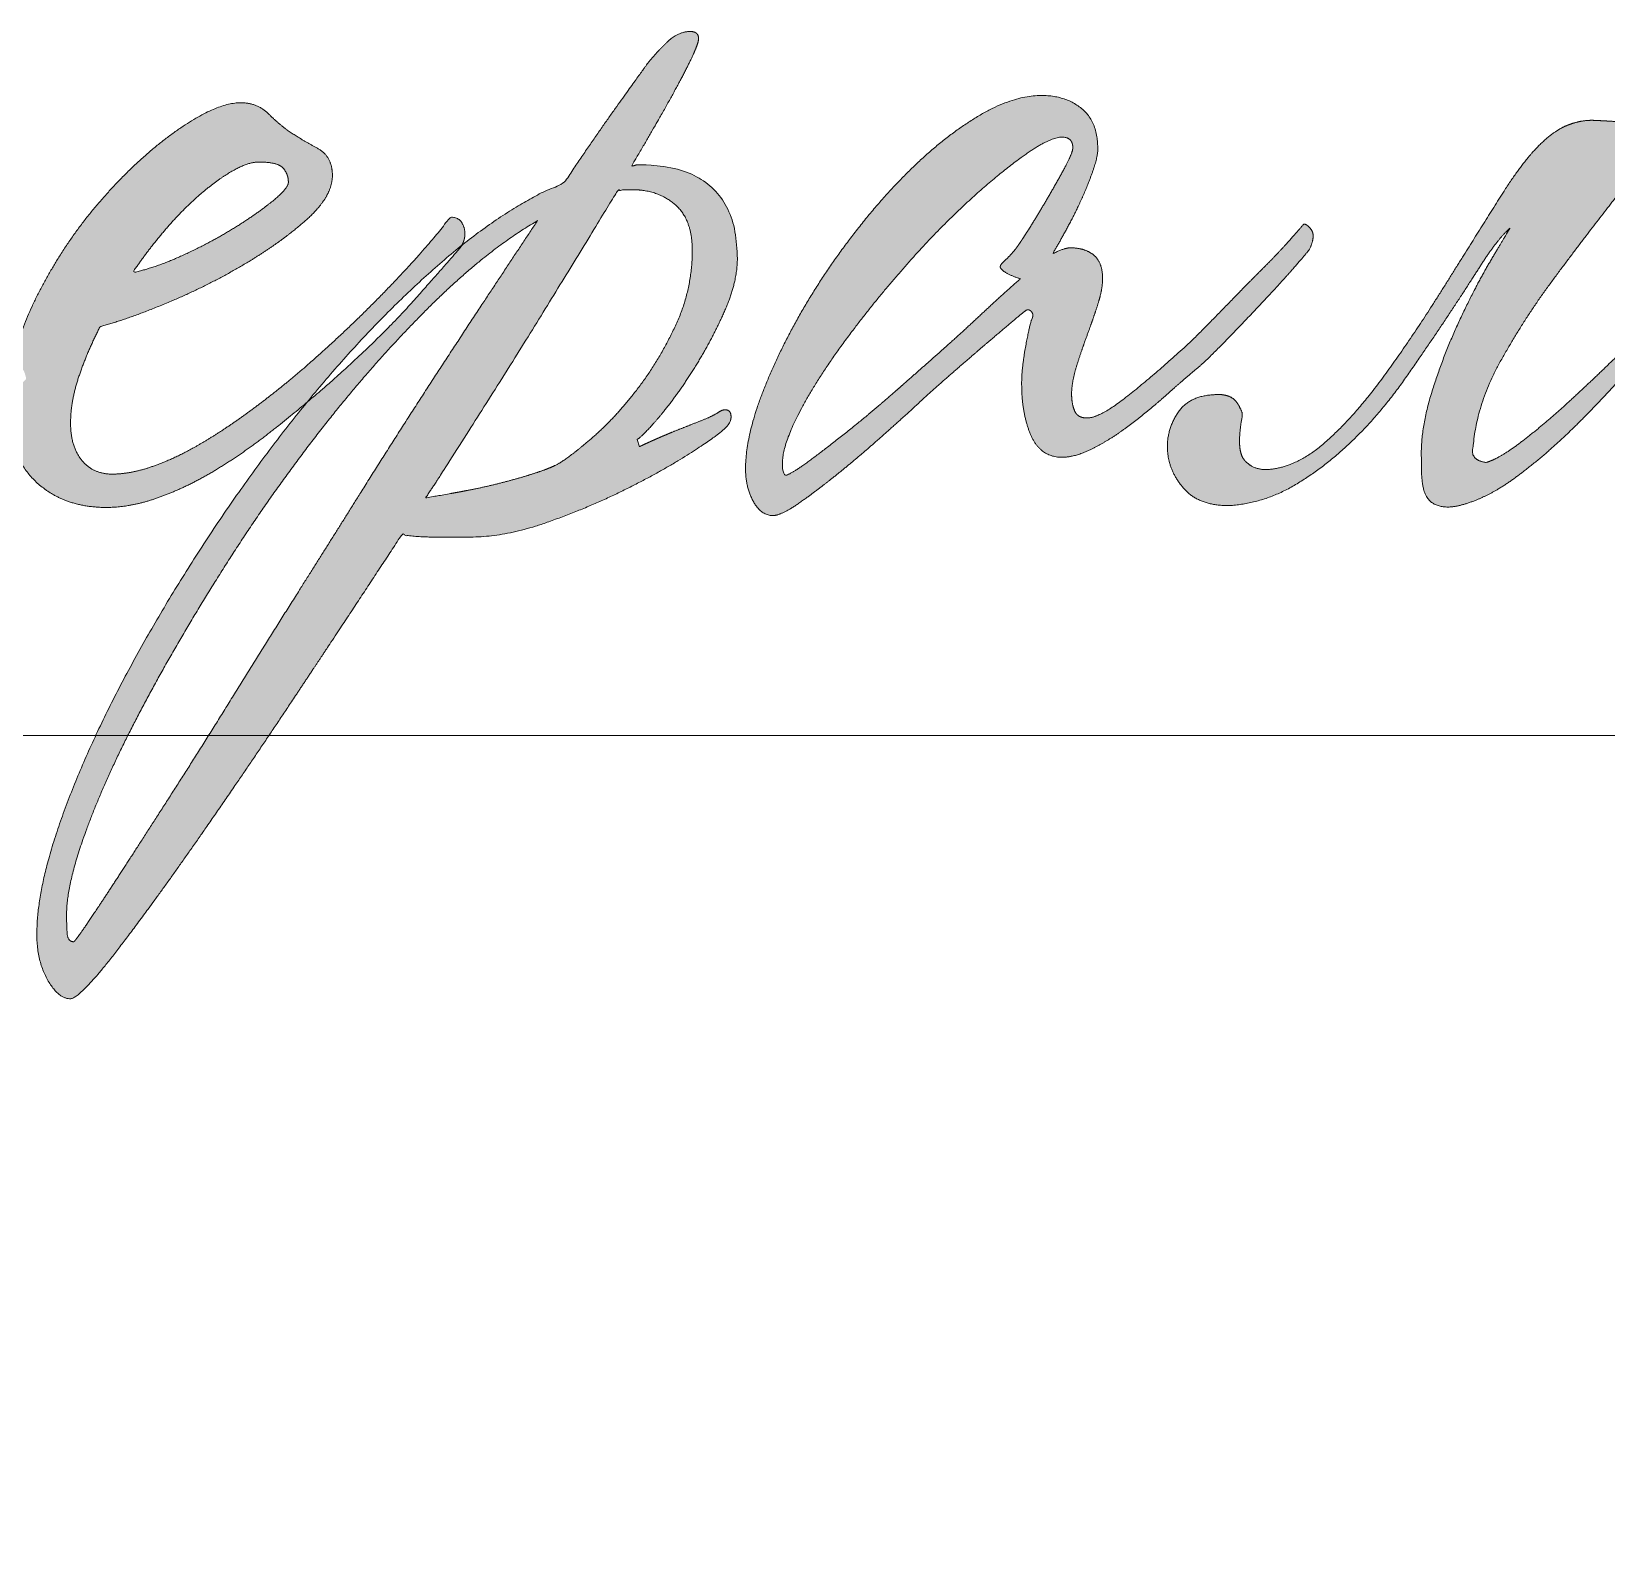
# Model space of a CAD drawing. Header units: metres. Extents: x 1647.3 to 1708.8, y -76.7 to -8.6.
# Drawn here: x 1694.496 to 1695.11, y -71.101 to -70.506 of the extents above; entities that cross this region are included whole.
import ezdxf

# ---------------------------------------------------------------- set-up
doc = ezdxf.new("R2010")
doc.units = ezdxf.units.M
doc.header["$MEASUREMENT"] = 0
doc.layers.add('Level 50', color=7, linetype='Continuous', lineweight=0)
doc.layers.add('Level 63', color=7, linetype='Continuous', lineweight=0)

# ---------------------------------------------------------------- blocks, each defined once
blk = doc.blocks.new('*U526')
at = {"layer": 'Level 63', "color": 7, "linetype": 'Continuous', "lineweight": 0}
blk.add_line((11.76282, -11.50001), (18.26282, -11.50001), dxfattribs=at)
blk = doc.blocks.new('*U38')
at = {"linetype": 'Continuous', "lineweight": 0}
h = blk.add_hatch(color=5, dxfattribs=at)
edge = h.paths.add_edge_path()
edge.add_line((-0.18719, -0.20035), (-0.16948, -0.20035))
edge.add_spline(control_points=[(-0.16948, -0.20035), (-0.16465, -0.19362), (-0.15935, -0.18602), (-0.14325, -0.16295), (-0.12518, -0.1357), (-0.1071, -0.10846), (-0.0912, -0.0842)], knot_values=[0, 0, 0, 0.141373, 0.141373, 0.570687, 0.570687, 1, 1, 1], degree=2, periodic=0)
edge.add_spline(control_points=[(-0.0912, -0.0842), (-0.08603, -0.08499), (-0.07968, -0.08499)], knot_values=[0, 0, 0, 1, 1, 1], degree=2, periodic=0)
edge.add_line((-0.07968, -0.08499), (-0.06855, -0.08499))
edge.add_spline(control_points=[(-0.06855, -0.08499), (-0.05663, -0.08499), (-0.04252, -0.08002), (-0.02842, -0.07505), (-0.0161, -0.06888), (-0.00378, -0.06271), (0.00516, -0.05695), (0.0141, -0.05118), (0.0157, -0.04959)], knot_values=[0, 0, 0, 0.25, 0.25, 0.5, 0.5, 0.75, 0.75, 1, 1, 1], degree=2, periodic=0)
edge.add_spline(control_points=[(0.0157, -0.04959), (0.01887, -0.0472), (0.01887, -0.04481), (0.01887, -0.04242), (0.01689, -0.04242), (0.01569, -0.04242), (0.0141, -0.04362)], knot_values=[0, 0, 0, 0.333333, 0.333333, 0.666667, 0.666667, 1, 1, 1], degree=2, periodic=0)
edge.add_spline(control_points=[(0.0141, -0.04362), (0.01211, -0.04481), (0.00853, -0.0462), (0.00495, -0.0476), (0.00097, -0.04919), (-0.00301, -0.05078), (-0.00659, -0.05237), (-0.01017, -0.05396), (-0.01176, -0.05476)], knot_values=[0, 0, 0, 0.25, 0.25, 0.5, 0.5, 0.75, 0.75, 1, 1, 1], degree=2, periodic=0)
edge.add_line((-0.01176, -0.05476), (-0.01256, -0.05237))
edge.add_spline(control_points=[(-0.01256, -0.05237), (-0.01056, -0.05118), (-0.00499, -0.04461), (0.00057, -0.03805), (0.00634, -0.0289), (0.01211, -0.01975), (0.01655, -0.00981), (0.02098, 0.00014), (0.02098, 0.00809)], knot_values=[0, 0, 0, 0.25, 0.25, 0.5, 0.5, 0.75, 0.75, 1, 1, 1], degree=2, periodic=0)
edge.add_spline(control_points=[(0.02098, 0.00809), (0.02098, 0.03952), (-0.01202, 0.03952), (-0.01281, 0.03952), (-0.01321, 0.03932), (-0.01361, 0.03912), (-0.01441, 0.03912)], knot_values=[0, 0, 0, 0.333333, 0.333333, 0.666667, 0.666667, 1, 1, 1], degree=2, periodic=0)
edge.add_spline(control_points=[(-0.01441, 0.03912), (-0.004, 0.05661), (0.00201, 0.06794), (0.00802, 0.07927), (0.00802, 0.08165), (0.00802, 0.08406), (0.00524, 0.08406), (0.00126, 0.08406), (-0.00232, 0.08068), (-0.0059, 0.0773), (-0.00908, 0.07332), (-0.01107, 0.07054), (-0.01863, 0.06), (-0.02619, 0.04946), (-0.03693, 0.03355)], knot_values=[0, 0, 0, 0.142857, 0.142857, 0.285714, 0.285714, 0.428571, 0.428571, 0.571429, 0.571429, 0.714286, 0.714286, 0.857143, 0.857143, 1, 1, 1], degree=2, periodic=0)
edge.add_spline(control_points=[(-0.03693, 0.03355), (-0.05352, 0.02664), (-0.07114, 0.01254)], knot_values=[0, 0, 0, 1, 1, 1], degree=2, periodic=0)
edge.add_line((-0.07114, 0.01254), (-0.07142, 0.01207))
edge.add_spline(control_points=[(-0.07142, 0.01207), (-0.0762, 0.0065), (-0.08694, -0.00563), (-0.09768, -0.01777), (-0.11558, -0.03368), (-0.1192, -0.03682), (-0.12287, -0.0399)], knot_values=[0, 0, 0, 0.417557, 0.417557, 0.835113, 0.835113, 1, 1, 1], degree=2, periodic=0)
edge.add_spline(control_points=[(-0.12287, -0.0399), (-0.13889, -0.05948), (-0.15351, -0.08141), (-0.17102, -0.10766), (-0.18435, -0.13292), (-0.19768, -0.15818), (-0.20544, -0.18046), (-0.2092, -0.19124), (-0.21113, -0.20035)], knot_values=[0, 0, 0, 0.251666, 0.251666, 0.552886, 0.552886, 0.854105, 0.854105, 1, 1, 1], degree=2, periodic=0)
edge.add_line((-0.21113, -0.20035), (-0.20192, -0.20035))
edge.add_spline(control_points=[(-0.20192, -0.20035), (-0.20025, -0.19264), (-0.19649, -0.18247), (-0.18973, -0.16417), (-0.17781, -0.14169), (-0.16588, -0.11922), (-0.15037, -0.09475), (-0.13487, -0.07028), (-0.11738, -0.04801), (-0.09988, -0.02573), (-0.08139, -0.00743), (-0.06291, 0.01087), (-0.04581, 0.02082)], knot_values=[0, 0, 0, 0.100007, 0.100007, 0.280006, 0.280006, 0.460004, 0.460004, 0.640003, 0.640003, 0.820001, 0.820001, 1, 1, 1], degree=2, periodic=0)
edge.add_spline(control_points=[(-0.04581, 0.02082), (-0.05933, 0.00053), (-0.07483, -0.02314), (-0.09034, -0.04681), (-0.10505, -0.07028), (-0.11499, -0.0862), (-0.12592, -0.1035), (-0.13685, -0.12081), (-0.14719, -0.13752), (-0.15753, -0.15423), (-0.16707, -0.16914), (-0.17661, -0.18406), (-0.18397, -0.1954), (-0.18565, -0.198), (-0.18719, -0.20035)], knot_values=[0, 0, 0, 0.160543, 0.160543, 0.321085, 0.321085, 0.481628, 0.481628, 0.642171, 0.642171, 0.802713, 0.802713, 0.963256, 0.963256, 1, 1, 1], degree=2, periodic=0)
edge = h.paths.add_edge_path(flags=16)
edge.add_spline(control_points=[(-0.08318, -0.07186), (-0.08199, -0.06987), (-0.081, -0.06848), (-0.08, -0.06709), (-0.07881, -0.0651), (-0.0629, -0.04043), (-0.04738, -0.01537), (-0.03187, 0.00969), (-0.01914, 0.03078)], knot_values=[0, 0, 0, 0.25, 0.25, 0.5, 0.5, 0.75, 0.75, 1, 1, 1], degree=2, periodic=0)
edge.add_spline(control_points=[(-0.01914, 0.03078), (-0.01755, 0.03118), (-0.01437, 0.03118), (-0.00562, 0.03118), (0.00015, 0.0262), (0.00591, 0.02123), (0.00591, 0.01089)], knot_values=[0, 0, 0, 0.333333, 0.333333, 0.666667, 0.666667, 1, 1, 1], degree=2, periodic=0)
edge.add_spline(control_points=[(0.00591, 0.01089), (0.00591, -0.00224), (0.00035, -0.01418), (-0.00522, -0.02611), (-0.01258, -0.03566), (-0.01994, -0.04521), (-0.0273, -0.05157), (-0.03466, -0.05794), (-0.03863, -0.06032), (-0.04142, -0.06192), (-0.04699, -0.06371), (-0.05256, -0.0655), (-0.05892, -0.06709), (-0.06528, -0.06868), (-0.07185, -0.06987), (-0.07841, -0.07107), (-0.08318, -0.07186)], knot_values=[0, 0, 0, 0.125, 0.125, 0.25, 0.25, 0.375, 0.375, 0.5, 0.5, 0.625, 0.625, 0.75, 0.75, 0.875, 0.875, 1, 1, 1], degree=2, periodic=0)
h = blk.add_hatch(color=5, dxfattribs=at)
edge = h.paths.add_edge_path()
edge.add_spline(control_points=[(-0.07114, 0.01254), (-0.06951, 0.0155), (-0.07043, 0.01863), (-0.07142, 0.02202), (-0.075, 0.02202)], knot_values=[0, 0, 0, 0.480917, 0.480917, 1, 1, 1], degree=2, periodic=0)
edge.add_spline(control_points=[(-0.075, 0.02202), (-0.08177, 0.01287), (-0.09509, -0.00106), (-0.10842, -0.01498), (-0.12394, -0.02851), (-0.13229, -0.03567), (-0.14084, -0.04203), (-0.1494, -0.0484), (-0.15775, -0.05337), (-0.16611, -0.05835), (-0.17386, -0.06113), (-0.18162, -0.06392), (-0.18799, -0.06392), (-0.19435, -0.06392), (-0.19813, -0.05934), (-0.20191, -0.05476), (-0.20191, -0.0468), (-0.20191, -0.03964), (-0.19913, -0.03128), (-0.19634, -0.02292), (-0.19197, -0.01457)], knot_values=[0, 0, 0, 0.1, 0.1, 0.2, 0.2, 0.3, 0.3, 0.4, 0.4, 0.5, 0.5, 0.6, 0.6, 0.7, 0.7, 0.8, 0.8, 0.9, 0.9, 1, 1, 1], degree=2, periodic=0)
edge.add_spline(control_points=[(-0.19197, -0.01457), (-0.18282, -0.01218), (-0.16949, -0.00661), (-0.15616, -0.00104), (-0.14403, 0.00613), (-0.13189, 0.01329), (-0.12314, 0.02105), (-0.11439, 0.02881), (-0.11439, 0.03598), (-0.11439, 0.04235), (-0.11956, 0.04513), (-0.12473, 0.04792), (-0.12831, 0.0503), (-0.13189, 0.05269), (-0.13567, 0.05647), (-0.13945, 0.06025), (-0.14502, 0.06025), (-0.15298, 0.06025), (-0.16591, 0.0513), (-0.17884, 0.04235), (-0.19157, 0.02782), (-0.2043, 0.01329), (-0.21345, -0.00502), (-0.219, -0.01613), (-0.22119, -0.02724)], knot_values=[0, 0, 0, 0.086156, 0.086156, 0.172312, 0.172312, 0.258468, 0.258468, 0.344624, 0.344624, 0.430779, 0.430779, 0.516935, 0.516935, 0.603091, 0.603091, 0.689247, 0.689247, 0.775403, 0.775403, 0.861559, 0.861559, 0.947715, 0.947715, 1, 1, 1], degree=2, periodic=0)
edge.add_line((-0.22119, -0.02724), (-0.22073, -0.02733))
edge.add_spline(control_points=[(-0.22073, -0.02733), (-0.21755, -0.02733), (-0.21675, -0.03211)], knot_values=[0, 0, 0, 1, 1, 1], degree=2, periodic=0)
edge.add_line((-0.21675, -0.03211), (-0.22113, -0.03648))
edge.add_spline(control_points=[(-0.22113, -0.03648), (-0.22179, -0.03715), (-0.2225, -0.03783)], knot_values=[0, 0, 0, 1, 1, 1], degree=2, periodic=0)
edge.add_spline(control_points=[(-0.2225, -0.03783), (-0.2226, -0.03973), (-0.2226, -0.04164), (-0.2226, -0.05796), (-0.21345, -0.06651), (-0.2043, -0.07507), (-0.18997, -0.07507), (-0.18162, -0.07507), (-0.17227, -0.07168), (-0.16293, -0.0683), (-0.15338, -0.06253), (-0.14383, -0.05675), (-0.13428, -0.0492), (-0.1285, -0.04462), (-0.12287, -0.0399)], knot_values=[0, 0, 0, 0.018213, 0.018213, 0.193372, 0.193372, 0.368531, 0.368531, 0.54369, 0.54369, 0.718849, 0.718849, 0.894009, 0.894009, 1, 1, 1], degree=2, periodic=0)
edge.add_spline(control_points=[(-0.12287, -0.0399), (-0.11972, -0.03605), (-0.11651, -0.03229), (-0.09701, -0.00941), (-0.07653, 0.00809), (-0.07382, 0.0104), (-0.07114, 0.01254)], knot_values=[0, 0, 0, 0.126896, 0.126896, 0.89826, 0.89826, 1, 1, 1], degree=2, periodic=0)
edge = h.paths.add_edge_path(flags=16)
edge.add_spline(control_points=[(-0.18123, 0.00341), (-0.17605, 0.01097), (-0.17029, 0.01774), (-0.16452, 0.0245), (-0.15875, 0.02947), (-0.15298, 0.03444), (-0.14781, 0.03743), (-0.14263, 0.04041), (-0.13905, 0.04041), (-0.13269, 0.04041), (-0.1309, 0.03842), (-0.12911, 0.03643), (-0.12911, 0.03365)], knot_values=[0, 0, 0, 0.166667, 0.166667, 0.333333, 0.333333, 0.5, 0.5, 0.666667, 0.666667, 0.833333, 0.833333, 1, 1, 1], degree=2, periodic=0)
edge.add_spline(control_points=[(-0.12911, 0.03365), (-0.12911, 0.03166), (-0.13448, 0.02728), (-0.13985, 0.02291), (-0.14761, 0.01813), (-0.15537, 0.01336), (-0.16452, 0.00918), (-0.17367, 0.00501), (-0.18123, 0.00341)], knot_values=[0, 0, 0, 0.25, 0.25, 0.5, 0.5, 0.75, 0.75, 1, 1, 1], degree=2, periodic=0)
h = blk.add_hatch(color=5, dxfattribs=at)
edge = h.paths.add_edge_path()
edge.add_spline(control_points=[(0.21029, 0.01969), (0.2087, 0.01771), (0.20512, 0.01373), (0.20154, 0.00975), (0.19637, 0.00458), (0.1912, -0.0006), (0.18523, -0.00676), (0.17926, -0.01293), (0.17329, -0.0189), (0.16216, -0.02924), (0.15221, -0.0372), (0.14226, -0.04516), (0.13789, -0.04516), (0.1347, -0.04516), (0.13371, -0.04277), (0.13271, -0.04038), (0.13271, -0.0372), (0.13271, -0.03322), (0.13431, -0.02805), (0.1359, -0.02288), (0.13789, -0.01751), (0.13988, -0.01214), (0.14147, -0.00716), (0.14306, -0.00219), (0.14306, 0.00139), (0.14306, 0.00697), (0.14007, 0.00935), (0.13709, 0.01174), (0.13232, 0.01174), (0.13033, 0.01174), (0.12635, 0.00975)], knot_values=[0, 0, 0, 0.066667, 0.066667, 0.133333, 0.133333, 0.2, 0.2, 0.266667, 0.266667, 0.333333, 0.333333, 0.4, 0.4, 0.466667, 0.466667, 0.533333, 0.533333, 0.6, 0.6, 0.666667, 0.666667, 0.733333, 0.733333, 0.8, 0.8, 0.866667, 0.866667, 0.933333, 0.933333, 1, 1, 1], degree=2, periodic=0)
edge.add_spline(control_points=[(0.12635, 0.00975), (0.12874, 0.01373), (0.13152, 0.0189), (0.13431, 0.02407), (0.13649, 0.02905), (0.13868, 0.03402), (0.14007, 0.0382), (0.14147, 0.04237), (0.14147, 0.04476), (0.14147, 0.05391), (0.1361, 0.05829), (0.13073, 0.06267), (0.12277, 0.06267), (0.11322, 0.06267), (0.10208, 0.0561), (0.09094, 0.04954), (0.08, 0.03899), (0.06906, 0.02845), (0.05892, 0.01512), (0.04877, 0.00179), (0.04101, -0.01214), (0.03326, -0.02606), (0.02848, -0.03919), (0.02371, -0.05232), (0.02371, -0.06226), (0.02371, -0.06823), (0.0263, -0.07301), (0.02888, -0.07778), (0.03286, -0.07778), (0.03564, -0.07778), (0.04161, -0.0736), (0.04758, -0.06943), (0.05474, -0.06366), (0.0619, -0.05789), (0.06926, -0.05133), (0.07662, -0.04476), (0.08179, -0.03999), (0.08696, -0.03521), (0.09313, -0.02984), (0.0993, -0.02447), (0.10467, -0.01989), (0.11004, -0.01532), (0.11382, -0.01214), (0.1176, -0.00895), (0.11799, -0.00895), (0.11879, -0.00895), (0.11939, -0.00975), (0.11999, -0.01054), (0.11959, -0.01173)], knot_values=[0, 0, 0, 0.041667, 0.041667, 0.083333, 0.083333, 0.125, 0.125, 0.166667, 0.166667, 0.208333, 0.208333, 0.25, 0.25, 0.291667, 0.291667, 0.333333, 0.333333, 0.375, 0.375, 0.416667, 0.416667, 0.458333, 0.458333, 0.5, 0.5, 0.541667, 0.541667, 0.583333, 0.583333, 0.625, 0.625, 0.666667, 0.666667, 0.708333, 0.708333, 0.75, 0.75, 0.791667, 0.791667, 0.833333, 0.833333, 0.875, 0.875, 0.916667, 0.916667, 0.958333, 0.958333, 1, 1, 1], degree=2, periodic=0)
edge.add_spline(control_points=[(0.11959, -0.01173), (0.11879, -0.01333), (0.1174, -0.02089), (0.11601, -0.02845), (0.11601, -0.03362), (0.11601, -0.04396), (0.11919, -0.05113), (0.12237, -0.05829), (0.12953, -0.05829), (0.13431, -0.05829), (0.14067, -0.0549), (0.14704, -0.05152), (0.1532, -0.04675), (0.15937, -0.04197), (0.16514, -0.0368), (0.17091, -0.03163), (0.17528, -0.02805), (0.17926, -0.02447), (0.18523, -0.0183), (0.1912, -0.01214), (0.19697, -0.00597), (0.20274, 0.0002), (0.20711, 0.00517), (0.21149, 0.01015), (0.21228, 0.01134)], knot_values=[0, 0, 0, 0.083333, 0.083333, 0.166667, 0.166667, 0.25, 0.25, 0.333333, 0.333333, 0.416667, 0.416667, 0.5, 0.5, 0.583333, 0.583333, 0.666667, 0.666667, 0.75, 0.75, 0.833333, 0.833333, 0.916667, 0.916667, 1, 1, 1], degree=2, periodic=0)
edge.add_spline(control_points=[(0.21228, 0.01134), (0.21427, 0.01572), (0.21288, 0.0177), (0.21149, 0.01969), (0.21029, 0.01969)], knot_values=[0, 0, 0, 0.5, 0.5, 1, 1, 1], degree=2, periodic=0)
edge = h.paths.add_edge_path(flags=16)
edge.add_spline(control_points=[(0.11362, 0.01094), (0.11203, 0.00895), (0.11044, 0.00756), (0.10884, 0.00617), (0.10884, 0.00537), (0.10884, 0.00458), (0.11083, 0.00338), (0.11282, 0.00219), (0.11561, 0.00139)], knot_values=[0, 0, 0, 0.25, 0.25, 0.5, 0.5, 0.75, 0.75, 1, 1, 1], degree=2, periodic=0)
edge.add_spline(control_points=[(0.11561, 0.00139), (0.10964, -0.00378), (0.10288, -0.01014), (0.09611, -0.01651), (0.08895, -0.02287), (0.08219, -0.02884), (0.07384, -0.0362), (0.06548, -0.04356), (0.05772, -0.04973), (0.04996, -0.05589), (0.0442, -0.06007), (0.03843, -0.06425), (0.03724, -0.06425), (0.03604, -0.06425), (0.03604, -0.06027), (0.03604, -0.05391), (0.04241, -0.04197), (0.04877, -0.03003), (0.06031, -0.01491), (0.06906, -0.00338), (0.0794, 0.00816), (0.08975, 0.01969), (0.09969, 0.02865), (0.10964, 0.0376), (0.1176, 0.04317), (0.12555, 0.04874), (0.12953, 0.04874), (0.13311, 0.04874), (0.13311, 0.04516)], knot_values=[0, 0, 0, 0.071429, 0.071429, 0.142857, 0.142857, 0.214286, 0.214286, 0.285714, 0.285714, 0.357143, 0.357143, 0.428571, 0.428571, 0.5, 0.5, 0.571429, 0.571429, 0.642857, 0.642857, 0.714286, 0.714286, 0.785714, 0.785714, 0.857143, 0.857143, 0.928571, 0.928571, 1, 1, 1], degree=2, periodic=0)
edge.add_spline(control_points=[(0.13311, 0.04516), (0.13311, 0.04357), (0.13033, 0.03839), (0.12754, 0.03322), (0.12416, 0.02746), (0.12078, 0.02169), (0.1176, 0.01671), (0.11441, 0.01174), (0.11362, 0.01094)], knot_values=[0, 0, 0, 0.25, 0.25, 0.5, 0.5, 0.75, 0.75, 1, 1, 1], degree=2, periodic=0)
h = blk.add_hatch(color=5, dxfattribs=at)
edge = h.paths.add_edge_path()
edge.add_line((0.18967, -0.04494), (0.18967, -0.04335))
edge.add_spline(control_points=[(0.18967, -0.04335), (0.18808, -0.03898), (0.18549, -0.03799), (0.18291, -0.037), (0.18012, -0.0374), (0.17176, -0.0378), (0.16798, -0.04377), (0.1642, -0.04975), (0.1648, -0.05653), (0.1654, -0.06331), (0.17037, -0.06889), (0.17535, -0.07447), (0.18529, -0.07447), (0.19723, -0.07366), (0.20757, -0.06744), (0.21791, -0.06122), (0.22706, -0.05227), (0.23621, -0.04331), (0.24377, -0.03257), (0.25133, -0.02183), (0.25793, -0.01189), (0.26452, -0.00194), (0.2697, 0.00622), (0.27488, 0.01437), (0.27925, 0.01835)], knot_values=[0, 0, 0, 0.083333, 0.083333, 0.166667, 0.166667, 0.25, 0.25, 0.333333, 0.333333, 0.416667, 0.416667, 0.5, 0.5, 0.583333, 0.583333, 0.666667, 0.666667, 0.75, 0.75, 0.833333, 0.833333, 0.916667, 0.916667, 1, 1, 1], degree=2, periodic=0)
edge.add_spline(control_points=[(0.27925, 0.01835), (0.27805, 0.01636), (0.27288, 0.00761), (0.26771, -0.00114), (0.26232, -0.01268), (0.25693, -0.02422), (0.25294, -0.03715), (0.24894, -0.05008), (0.24974, -0.06082)], knot_values=[0, 0, 0, 0.25, 0.25, 0.5, 0.5, 0.75, 0.75, 1, 1, 1], degree=2, periodic=0)
edge.add_spline(control_points=[(0.24974, -0.06082), (0.24934, -0.07085), (0.25314, -0.07345), (0.25693, -0.07606), (0.26372, -0.07407), (0.27209, -0.07165), (0.28084, -0.06524), (0.28959, -0.05883), (0.29795, -0.05088), (0.30631, -0.04292), (0.31366, -0.03476), (0.32102, -0.02661), (0.32659, -0.02064)], knot_values=[0, 0, 0, 0.166667, 0.166667, 0.333333, 0.333333, 0.5, 0.5, 0.666667, 0.666667, 0.833333, 0.833333, 1, 1, 1], degree=2, periodic=0)
edge.add_spline(control_points=[(0.32659, -0.02064), (0.32778, -0.01746), (0.32619, -0.01666), (0.32461, -0.01586), (0.32341, -0.01626)], knot_values=[0, 0, 0, 0.5, 0.5, 1, 1, 1], degree=2, periodic=0)
edge.add_spline(control_points=[(0.32341, -0.01626), (0.32063, -0.01905), (0.31366, -0.02581), (0.3067, -0.03257), (0.29894, -0.03973), (0.29118, -0.04689), (0.28343, -0.05286), (0.27567, -0.05883), (0.27129, -0.06002)], knot_values=[0, 0, 0, 0.25, 0.25, 0.5, 0.5, 0.75, 0.75, 1, 1, 1], degree=2, periodic=0)
edge.add_spline(control_points=[(0.27129, -0.06002), (0.26572, -0.05923), (0.26692, -0.05485)], knot_values=[0, 0, 0, 1, 1, 1], degree=2, periodic=0)
edge.add_spline(control_points=[(0.26692, -0.05485), (0.26811, -0.04053), (0.27607, -0.02621), (0.28403, -0.01189), (0.29377, 0.00124), (0.30352, 0.01437), (0.31207, 0.02531), (0.32063, 0.03625), (0.32301, 0.04381), (0.3254, 0.04978), (0.32341, 0.05157), (0.32142, 0.05336), (0.31744, 0.05376), (0.31187, 0.05416), (0.3075, 0.05435), (0.30312, 0.05455), (0.29855, 0.05276), (0.29397, 0.05097), (0.2888, 0.0458), (0.28363, 0.04063), (0.27726, 0.03068)], knot_values=[0, 0, 0, 0.1, 0.1, 0.2, 0.2, 0.3, 0.3, 0.4, 0.4, 0.5, 0.5, 0.6, 0.6, 0.7, 0.7, 0.8, 0.8, 0.9, 0.9, 1, 1, 1], degree=2, periodic=0)
edge.add_spline(control_points=[(0.27726, 0.03068), (0.26771, 0.01556), (0.25753, -0.00075), (0.24735, -0.01706), (0.2374, -0.03078), (0.22746, -0.04451), (0.21751, -0.05326), (0.20757, -0.06202), (0.19762, -0.06241), (0.19325, -0.06241), (0.19046, -0.05923), (0.18768, -0.05606), (0.18967, -0.04494)], knot_values=[0, 0, 0, 0.166667, 0.166667, 0.333333, 0.333333, 0.5, 0.5, 0.666667, 0.666667, 0.833333, 0.833333, 1, 1, 1], degree=2, periodic=0)
h = blk.add_hatch(color=5, dxfattribs=at)
edge = h.paths.add_edge_path()
edge.add_line((-0.20192, -0.20035), (-0.21113, -0.20035))
edge.add_spline(control_points=[(-0.21113, -0.20035), (-0.2132, -0.21005), (-0.2132, -0.21785), (-0.2132, -0.2266), (-0.20962, -0.23296), (-0.20604, -0.23933), (-0.20207, -0.23933), (-0.19889, -0.23933), (-0.18717, -0.22421), (-0.17931, -0.21407), (-0.16948, -0.20035)], knot_values=[0, 0, 0, 0.123175, 0.123175, 0.362046, 0.362046, 0.600918, 0.600918, 0.839789, 0.839789, 1, 1, 1], degree=2, periodic=0)
edge.add_line((-0.16948, -0.20035), (-0.18719, -0.20035))
edge.add_spline(control_points=[(-0.18719, -0.20035), (-0.19237, -0.20829), (-0.19589, -0.21351), (-0.20047, -0.22027), (-0.20086, -0.22027), (-0.20285, -0.22027), (-0.20305, -0.21748), (-0.20325, -0.2147), (-0.20325, -0.21112), (-0.20325, -0.20652), (-0.20192, -0.20035)], knot_values=[0, 0, 0, 0.182925, 0.182925, 0.420144, 0.420144, 0.657362, 0.657362, 0.89458, 0.89458, 1, 1, 1], degree=2, periodic=0)
at = {"color": 5, "linetype": 'Continuous', "lineweight": 0, "flags": 128}
for points in [[(0.18967, -0.04335), (0.18967, -0.04494)], [(-0.01256, -0.05237), (-0.01176, -0.05476)]]:
    blk.add_lwpolyline(points, dxfattribs=at)
at = {"color": 5, "linetype": 'Continuous', "lineweight": 0}
for points, knots in [([(-0.01176, -0.05476), (-0.01017, -0.05396), (-0.00659, -0.05237), (-0.00301, -0.05078), (0.00097, -0.04919), (0.00495, -0.0476), (0.00853, -0.0462), (0.01211, -0.04481), (0.0141, -0.04362), (0.01569, -0.04242), (0.01689, -0.04242), (0.01887, -0.04242), (0.01887, -0.04481), (0.01887, -0.0472), (0.0157, -0.04959), (0.0141, -0.05118), (0.00516, -0.05695), (-0.00378, -0.06271), (-0.0161, -0.06888), (-0.02842, -0.07505), (-0.04252, -0.08002), (-0.05663, -0.08499), (-0.06855, -0.08499), (-0.07332, -0.08499), (-0.07968, -0.08499), (-0.08603, -0.08499), (-0.0912, -0.0842), (-0.1071, -0.10846), (-0.12518, -0.1357), (-0.14325, -0.16295), (-0.15935, -0.18602), (-0.17545, -0.20909), (-0.18717, -0.22421), (-0.19889, -0.23933), (-0.20207, -0.23933), (-0.20604, -0.23933), (-0.20962, -0.23296), (-0.2132, -0.2266), (-0.2132, -0.21785), (-0.2132, -0.20273), (-0.20544, -0.18046), (-0.19768, -0.15818), (-0.18435, -0.13292), (-0.17102, -0.10766), (-0.15351, -0.08141), (-0.13601, -0.05516), (-0.11651, -0.03229), (-0.09701, -0.00941), (-0.07653, 0.00809), (-0.05604, 0.02559), (-0.03693, 0.03355), (-0.02619, 0.04946), (-0.01863, 0.06), (-0.01107, 0.07054), (-0.00908, 0.07332), (-0.0059, 0.0773), (-0.00232, 0.08068), (0.00126, 0.08406), (0.00524, 0.08406), (0.00802, 0.08406), (0.00802, 0.08165), (0.00802, 0.07927), (0.00201, 0.06794), (-0.004, 0.05661), (-0.01441, 0.03912), (-0.01361, 0.03912), (-0.01321, 0.03932), (-0.01281, 0.03952), (-0.01202, 0.03952), (0.02098, 0.03952), (0.02098, 0.00809)], [0, 0, 0, 0.028571, 0.028571, 0.057143, 0.057143, 0.085714, 0.085714, 0.114286, 0.114286, 0.142857, 0.142857, 0.171429, 0.171429, 0.2, 0.2, 0.228571, 0.228571, 0.257143, 0.257143, 0.285714, 0.285714, 0.314286, 0.314286, 0.342857, 0.342857, 0.371429, 0.371429, 0.4, 0.4, 0.428571, 0.428571, 0.457143, 0.457143, 0.485714, 0.485714, 0.514286, 0.514286, 0.542857, 0.542857, 0.571429, 0.571429, 0.6, 0.6, 0.628571, 0.628571, 0.657143, 0.657143, 0.685714, 0.685714, 0.714286, 0.714286, 0.742857, 0.742857, 0.771429, 0.771429, 0.8, 0.8, 0.828571, 0.828571, 0.857143, 0.857143, 0.885714, 0.885714, 0.914286, 0.914286, 0.942857, 0.942857, 0.971429, 0.971429, 1, 1, 1]), ([(-0.07142, 0.01207), (-0.0762, 0.0065), (-0.08694, -0.00563), (-0.09768, -0.01777), (-0.11558, -0.03368), (-0.12473, -0.04164), (-0.13428, -0.0492), (-0.14383, -0.05675), (-0.15338, -0.06253), (-0.16293, -0.0683), (-0.17227, -0.07168), (-0.18162, -0.07507), (-0.18997, -0.07507), (-0.2043, -0.07507), (-0.21345, -0.06651), (-0.2226, -0.05796), (-0.2226, -0.04164), (-0.2226, -0.02333), (-0.21345, -0.00502), (-0.2043, 0.01329), (-0.19157, 0.02782), (-0.17884, 0.04235), (-0.16591, 0.0513), (-0.15298, 0.06025), (-0.14502, 0.06025), (-0.13945, 0.06025), (-0.13567, 0.05647), (-0.13189, 0.05269), (-0.12831, 0.0503), (-0.12473, 0.04792), (-0.11956, 0.04513), (-0.11439, 0.04235), (-0.11439, 0.03598), (-0.11439, 0.02881), (-0.12314, 0.02105), (-0.13189, 0.01329), (-0.14403, 0.00613), (-0.15616, -0.00104), (-0.16949, -0.00661), (-0.18282, -0.01218), (-0.19197, -0.01457), (-0.19634, -0.02292), (-0.19913, -0.03128), (-0.20191, -0.03964), (-0.20191, -0.0468), (-0.20191, -0.05476), (-0.19813, -0.05934), (-0.19435, -0.06392), (-0.18799, -0.06392), (-0.18162, -0.06392), (-0.17386, -0.06113), (-0.16611, -0.05835), (-0.15775, -0.05337), (-0.1494, -0.0484), (-0.14084, -0.04203), (-0.13229, -0.03567), (-0.12394, -0.02851), (-0.10842, -0.01498), (-0.09509, -0.00106), (-0.08177, 0.01287), (-0.075, 0.02202), (-0.07142, 0.02202), (-0.07043, 0.01863), (-0.06943, 0.01525), (-0.07142, 0.01207)], [0, 0, 0, 0.03125, 0.03125, 0.0625, 0.0625, 0.09375, 0.09375, 0.125, 0.125, 0.15625, 0.15625, 0.1875, 0.1875, 0.21875, 0.21875, 0.25, 0.25, 0.28125, 0.28125, 0.3125, 0.3125, 0.34375, 0.34375, 0.375, 0.375, 0.40625, 0.40625, 0.4375, 0.4375, 0.46875, 0.46875, 0.5, 0.5, 0.53125, 0.53125, 0.5625, 0.5625, 0.59375, 0.59375, 0.625, 0.625, 0.65625, 0.65625, 0.6875, 0.6875, 0.71875, 0.71875, 0.75, 0.75, 0.78125, 0.78125, 0.8125, 0.8125, 0.84375, 0.84375, 0.875, 0.875, 0.90625, 0.90625, 0.9375, 0.9375, 0.96875, 0.96875, 1, 1, 1]), ([(0.21228, 0.01134), (0.21149, 0.01015), (0.20711, 0.00517), (0.20274, 0.0002), (0.19697, -0.00597), (0.1912, -0.01214), (0.18523, -0.0183), (0.17926, -0.02447), (0.17528, -0.02805), (0.17091, -0.03163), (0.16514, -0.0368), (0.15937, -0.04197), (0.1532, -0.04675), (0.14704, -0.05152), (0.14067, -0.0549), (0.13431, -0.05829), (0.12953, -0.05829), (0.12237, -0.05829), (0.11919, -0.05113), (0.11601, -0.04396), (0.11601, -0.03362), (0.11601, -0.02845), (0.1174, -0.02089), (0.11879, -0.01333), (0.11959, -0.01173), (0.11999, -0.01054), (0.11939, -0.00975), (0.11879, -0.00895), (0.11799, -0.00895), (0.1176, -0.00895), (0.11382, -0.01214), (0.11004, -0.01532), (0.10467, -0.01989), (0.0993, -0.02447), (0.09313, -0.02984), (0.08696, -0.03521), (0.08179, -0.03999), (0.07662, -0.04476), (0.06926, -0.05133), (0.0619, -0.05789), (0.05474, -0.06366), (0.04758, -0.06943), (0.04161, -0.0736), (0.03564, -0.07778), (0.03286, -0.07778), (0.02888, -0.07778), (0.0263, -0.07301), (0.02371, -0.06823), (0.02371, -0.06226), (0.02371, -0.05232), (0.02848, -0.03919), (0.03326, -0.02606), (0.04101, -0.01214), (0.04877, 0.00179), (0.05892, 0.01512), (0.06906, 0.02845), (0.08, 0.03899), (0.09094, 0.04954), (0.10208, 0.0561), (0.11322, 0.06267), (0.12277, 0.06267), (0.13073, 0.06267), (0.1361, 0.05829), (0.14147, 0.05391), (0.14147, 0.04476), (0.14147, 0.04237), (0.14007, 0.0382), (0.13868, 0.03402), (0.13649, 0.02905), (0.13431, 0.02407), (0.13152, 0.0189), (0.12874, 0.01373), (0.12635, 0.00975), (0.13033, 0.01174), (0.13232, 0.01174), (0.13709, 0.01174), (0.14007, 0.00935), (0.14306, 0.00697), (0.14306, 0.00139), (0.14306, -0.00219), (0.14147, -0.00716), (0.13988, -0.01214), (0.13789, -0.01751), (0.1359, -0.02288), (0.13431, -0.02805), (0.13271, -0.03322), (0.13271, -0.0372), (0.13271, -0.04038), (0.13371, -0.04277), (0.1347, -0.04516), (0.13789, -0.04516), (0.14226, -0.04516), (0.15221, -0.0372), (0.16216, -0.02924), (0.17329, -0.0189), (0.17926, -0.01293), (0.18523, -0.00676), (0.1912, -0.0006), (0.19637, 0.00458), (0.20154, 0.00975), (0.20512, 0.01373), (0.2087, 0.01771), (0.21029, 0.01969), (0.21149, 0.01969), (0.21288, 0.0177), (0.21427, 0.01572), (0.21228, 0.01134)], [0, 0, 0, 0.018868, 0.018868, 0.037736, 0.037736, 0.056604, 0.056604, 0.075472, 0.075472, 0.09434, 0.09434, 0.113208, 0.113208, 0.132075, 0.132075, 0.150943, 0.150943, 0.169811, 0.169811, 0.188679, 0.188679, 0.207547, 0.207547, 0.226415, 0.226415, 0.245283, 0.245283, 0.264151, 0.264151, 0.283019, 0.283019, 0.301887, 0.301887, 0.320755, 0.320755, 0.339623, 0.339623, 0.358491, 0.358491, 0.377358, 0.377358, 0.396226, 0.396226, 0.415094, 0.415094, 0.433962, 0.433962, 0.45283, 0.45283, 0.471698, 0.471698, 0.490566, 0.490566, 0.509434, 0.509434, 0.528302, 0.528302, 0.54717, 0.54717, 0.566038, 0.566038, 0.584906, 0.584906, 0.603774, 0.603774, 0.622642, 0.622642, 0.641509, 0.641509, 0.660377, 0.660377, 0.679245, 0.679245, 0.698113, 0.698113, 0.716981, 0.716981, 0.735849, 0.735849, 0.754717, 0.754717, 0.773585, 0.773585, 0.792453, 0.792453, 0.811321, 0.811321, 0.830189, 0.830189, 0.849057, 0.849057, 0.867925, 0.867925, 0.886792, 0.886792, 0.90566, 0.90566, 0.924528, 0.924528, 0.943396, 0.943396, 0.962264, 0.962264, 0.981132, 0.981132, 1, 1, 1]), ([(0.27726, 0.03068), (0.28363, 0.04063), (0.2888, 0.0458), (0.29397, 0.05097), (0.29855, 0.05276), (0.30312, 0.05455), (0.3075, 0.05435), (0.31187, 0.05416), (0.31744, 0.05376), (0.32142, 0.05336), (0.32341, 0.05157), (0.3254, 0.04978), (0.32301, 0.04381), (0.32063, 0.03625), (0.31207, 0.02531), (0.30352, 0.01437), (0.29377, 0.00124), (0.28403, -0.01189), (0.27607, -0.02621), (0.26811, -0.04053), (0.26692, -0.05485), (0.26572, -0.05923), (0.27129, -0.06002), (0.27567, -0.05883), (0.28343, -0.05286), (0.29118, -0.04689), (0.29894, -0.03973), (0.3067, -0.03257), (0.31366, -0.02581), (0.32063, -0.01905), (0.32341, -0.01626), (0.32461, -0.01586), (0.32619, -0.01666), (0.32778, -0.01746), (0.32659, -0.02064), (0.32102, -0.02661), (0.31366, -0.03476), (0.30631, -0.04292), (0.29795, -0.05088), (0.28959, -0.05883), (0.28084, -0.06524), (0.27209, -0.07165), (0.26372, -0.07407), (0.25693, -0.07606), (0.25314, -0.07345), (0.24934, -0.07085), (0.24974, -0.06082), (0.24894, -0.05008), (0.25294, -0.03715), (0.25693, -0.02422), (0.26232, -0.01268), (0.26771, -0.00114), (0.27288, 0.00761), (0.27805, 0.01636), (0.27925, 0.01835), (0.27488, 0.01437), (0.2697, 0.00622), (0.26452, -0.00194), (0.25793, -0.01189), (0.25133, -0.02183), (0.24377, -0.03257), (0.23621, -0.04331), (0.22706, -0.05227), (0.21791, -0.06122), (0.20757, -0.06744), (0.19723, -0.07366), (0.18529, -0.07447), (0.17535, -0.07447), (0.17037, -0.06889), (0.1654, -0.06331), (0.1648, -0.05653), (0.1642, -0.04975), (0.16798, -0.04377), (0.17176, -0.0378), (0.18012, -0.0374), (0.18291, -0.037), (0.18549, -0.03799), (0.18808, -0.03898), (0.18967, -0.04335)], [0, 0, 0, 0.025641, 0.025641, 0.051282, 0.051282, 0.076923, 0.076923, 0.102564, 0.102564, 0.128205, 0.128205, 0.153846, 0.153846, 0.179487, 0.179487, 0.205128, 0.205128, 0.230769, 0.230769, 0.25641, 0.25641, 0.282051, 0.282051, 0.307692, 0.307692, 0.333333, 0.333333, 0.358974, 0.358974, 0.384615, 0.384615, 0.410256, 0.410256, 0.435897, 0.435897, 0.461538, 0.461538, 0.487179, 0.487179, 0.512821, 0.512821, 0.538462, 0.538462, 0.564103, 0.564103, 0.589744, 0.589744, 0.615385, 0.615385, 0.641026, 0.641026, 0.666667, 0.666667, 0.692308, 0.692308, 0.717949, 0.717949, 0.74359, 0.74359, 0.769231, 0.769231, 0.794872, 0.794872, 0.820513, 0.820513, 0.846154, 0.846154, 0.871795, 0.871795, 0.897436, 0.897436, 0.923077, 0.923077, 0.948718, 0.948718, 0.974359, 0.974359, 1, 1, 1]), ([(0.13311, 0.04516), (0.13311, 0.04874), (0.12953, 0.04874), (0.12555, 0.04874), (0.1176, 0.04317), (0.10964, 0.0376), (0.09969, 0.02865), (0.08975, 0.01969), (0.0794, 0.00816), (0.06906, -0.00338), (0.06031, -0.01491), (0.04877, -0.03003), (0.04241, -0.04197), (0.03604, -0.05391), (0.03604, -0.06027), (0.03604, -0.06425), (0.03724, -0.06425), (0.03843, -0.06425), (0.0442, -0.06007), (0.04996, -0.05589), (0.05772, -0.04973), (0.06548, -0.04356), (0.07384, -0.0362), (0.08219, -0.02884), (0.08895, -0.02287), (0.09611, -0.01651), (0.10288, -0.01014), (0.10964, -0.00378), (0.11561, 0.00139), (0.11282, 0.00219), (0.11083, 0.00338), (0.10884, 0.00458), (0.10884, 0.00537), (0.10884, 0.00617), (0.11044, 0.00756), (0.11203, 0.00895), (0.11362, 0.01094), (0.11441, 0.01174), (0.1176, 0.01671), (0.12078, 0.02169), (0.12416, 0.02746), (0.12754, 0.03322), (0.13033, 0.03839), (0.13311, 0.04357), (0.13311, 0.04516)], [0, 0, 0, 0.045455, 0.045455, 0.090909, 0.090909, 0.136364, 0.136364, 0.181818, 0.181818, 0.227273, 0.227273, 0.272727, 0.272727, 0.318182, 0.318182, 0.363636, 0.363636, 0.409091, 0.409091, 0.454545, 0.454545, 0.5, 0.5, 0.545455, 0.545455, 0.590909, 0.590909, 0.636364, 0.636364, 0.681818, 0.681818, 0.727273, 0.727273, 0.772727, 0.772727, 0.818182, 0.818182, 0.863636, 0.863636, 0.909091, 0.909091, 0.954545, 0.954545, 1, 1, 1]), ([(-0.12911, 0.03365), (-0.12911, 0.03643), (-0.1309, 0.03842), (-0.13269, 0.04041), (-0.13905, 0.04041), (-0.14263, 0.04041), (-0.14781, 0.03743), (-0.15298, 0.03444), (-0.15875, 0.02947), (-0.16452, 0.0245), (-0.17029, 0.01774), (-0.17605, 0.01097), (-0.18123, 0.00341), (-0.17367, 0.00501), (-0.16452, 0.00918), (-0.15537, 0.01336), (-0.14761, 0.01813), (-0.13985, 0.02291), (-0.13448, 0.02728), (-0.12911, 0.03166), (-0.12911, 0.03365)], [0, 0, 0, 0.1, 0.1, 0.2, 0.2, 0.3, 0.3, 0.4, 0.4, 0.5, 0.5, 0.6, 0.6, 0.7, 0.7, 0.8, 0.8, 0.9, 0.9, 1, 1, 1]), ([(0.00591, 0.01089), (0.00591, 0.02123), (0.00015, 0.0262), (-0.00562, 0.03118), (-0.01437, 0.03118), (-0.01755, 0.03118), (-0.01914, 0.03078), (-0.03187, 0.00969), (-0.04738, -0.01537), (-0.0629, -0.04043), (-0.07881, -0.0651), (-0.08, -0.06709), (-0.081, -0.06848), (-0.08199, -0.06987), (-0.08318, -0.07186), (-0.07841, -0.07107), (-0.07185, -0.06987), (-0.06528, -0.06868), (-0.05892, -0.06709), (-0.05256, -0.0655), (-0.04699, -0.06371), (-0.04142, -0.06192), (-0.03863, -0.06032), (-0.03466, -0.05794), (-0.0273, -0.05157), (-0.01994, -0.04521), (-0.01258, -0.03566), (-0.00522, -0.02611), (0.00035, -0.01418), (0.00591, -0.00224), (0.00591, 0.01089)], [0, 0, 0, 0.066667, 0.066667, 0.133333, 0.133333, 0.2, 0.2, 0.266667, 0.266667, 0.333333, 0.333333, 0.4, 0.4, 0.466667, 0.466667, 0.533333, 0.533333, 0.6, 0.6, 0.666667, 0.666667, 0.733333, 0.733333, 0.8, 0.8, 0.866667, 0.866667, 0.933333, 0.933333, 1, 1, 1]), ([(0.18967, -0.04494), (0.18768, -0.05606), (0.19046, -0.05923), (0.19325, -0.06241), (0.19762, -0.06241), (0.20757, -0.06202), (0.21751, -0.05326), (0.22746, -0.04451), (0.2374, -0.03078), (0.24735, -0.01706), (0.25753, -0.00075), (0.26771, 0.01556), (0.27726, 0.03068)], [0, 0, 0, 0.166667, 0.166667, 0.333333, 0.333333, 0.5, 0.5, 0.666667, 0.666667, 0.833333, 0.833333, 1, 1, 1]), ([(-0.04581, 0.02082), (-0.06291, 0.01087), (-0.08139, -0.00743), (-0.09988, -0.02573), (-0.11738, -0.04801), (-0.13487, -0.07028), (-0.15037, -0.09475), (-0.16588, -0.11922), (-0.17781, -0.14169), (-0.18973, -0.16417), (-0.19649, -0.18247), (-0.20325, -0.20078), (-0.20325, -0.21112), (-0.20325, -0.2147), (-0.20305, -0.21748), (-0.20285, -0.22027), (-0.20086, -0.22027), (-0.20047, -0.22027), (-0.19589, -0.21351), (-0.19132, -0.20674), (-0.18397, -0.1954), (-0.17661, -0.18406), (-0.16707, -0.16914), (-0.15753, -0.15423), (-0.14719, -0.13752), (-0.13685, -0.12081), (-0.12592, -0.1035), (-0.11499, -0.0862), (-0.10505, -0.07028), (-0.09034, -0.04681), (-0.07483, -0.02314), (-0.05933, 0.00053), (-0.04581, 0.02082)], [0, 0, 0, 0.0625, 0.0625, 0.125, 0.125, 0.1875, 0.1875, 0.25, 0.25, 0.3125, 0.3125, 0.375, 0.375, 0.4375, 0.4375, 0.5, 0.5, 0.5625, 0.5625, 0.625, 0.625, 0.6875, 0.6875, 0.75, 0.75, 0.8125, 0.8125, 0.875, 0.875, 0.9375, 0.9375, 1, 1, 1]), ([(0.02098, 0.00809), (0.02098, 0.00014), (0.01655, -0.00981), (0.01211, -0.01975), (0.00634, -0.0289), (0.00057, -0.03805), (-0.00499, -0.04461), (-0.01056, -0.05118), (-0.01256, -0.05237)], [0, 0, 0, 0.25, 0.25, 0.5, 0.5, 0.75, 0.75, 1, 1, 1])]:
    blk.add_open_spline(points, degree=2, knots=knots, dxfattribs=at)

msp = doc.modelspace()

# ---------------------------------------------------------------- linework, layer by layer
at = {"color": 5, "linetype": 'Continuous', "lineweight": 0}
msp.add_spline([(1693.85853153, -72.28106449), (1693.96119693, -72.04624668), (1693.98638029, -71.95226112), (1693.98638029, -71.8990572), (1693.95515295, -71.86782986), (1693.90587268, -71.86782986), (1693.82852641, -71.91248575), (1693.77377389, -71.98227408), (1693.75932222, -72.02266242), (1693.75932222, -72.09127902), (1693.77636971, -72.15490112), (1693.81920659, -72.21559876), (1693.86846855, -72.24404017), (1693.93523117, -72.25518329), (1694.00328333, -72.23694877), (1694.06175944, -72.21035264), (1694.10186648, -72.17935287), (1694.17323025, -72.05574718), (1694.23942416, -71.91968368), (1694.29314963, -71.8092559), (1694.34937907, -71.71186367), (1694.38659253, -71.65970275), (1694.40395659, -71.65505007), (1694.41065008, -71.68003051), (1694.39963804, -71.72112801), (1694.3671652, -71.76596821), (1694.17593822, -72.13439883), (1694.11517022, -72.23965209), (1694.0696559, -72.26592979), (1694.05748251, -72.24484485), (1694.05182918, -72.22374636), (1694.04433706, -72.14827567), (1694.07746071, -72.02465653), (1694.17230279, -71.81796345), (1694.27056496, -71.64776839), (1694.17351124, -71.84508121), (1694.23665367, -71.78948811), (1694.10788145, -72.01252814), (1694.20863182, -71.88200397), (1694.28280282, -71.83918132), (1694.33904867, -71.85425235), (1694.36584729, -71.9143809), (1694.37375765, -72.01130141), (1694.30297853, -72.23412139), (1694.2152113, -72.29841018), (1694.1506523, -72.32534345), (1694.05144731, -72.32909555), (1693.98266883, -72.29993445), (1693.97015396, -72.27825806), (1693.96259766, -72.22764346), (1693.97636556, -72.17626097), (1694.05208106, -72.14867669), (1694.20498343, -72.01170331), (1694.08948962, -72.2389318), (1694.14894786, -72.20460356), (1694.3031852, -72.05036623), (1694.31530425, -72.00513729), (1694.19013693, -72.22193346), (1694.32310226, -72.12094791), (1694.39145945, -71.99803819), (1694.27410471, -72.23106603), (1694.43597177, -72.10346875), (1694.49442948, -71.99803819), (1694.37122349, -72.21561606), (1694.53733439, -72.10960915), (1694.60381264, -71.99803819), (1694.49401885, -72.21788907), (1694.66389146, -72.08139423), (1694.71140258, -71.99803819), (1694.60978605, -72.2146889), (1694.80737758, -72.02264745), (1694.8122478, -72.01043173), (1694.71377956, -72.20274016), (1694.95793806, -71.97577928), (1694.96060327, -71.96583255), (1694.83651947, -72.20629401), (1695.05558982, -71.97568718), (1695.05558982, -71.94674212), (1694.94638093, -72.19457903), (1695.24663577, -71.96972248), (1695.59069454, -71.47664526), (1695.72564953, -71.18612489), (1694.74814956, -72.87920451), (1694.93126212, -72.44722388), (1695.15599722, -72.15663203), (1695.30913926, -72.00348999), (1695.25352179, -72.09982227), (1694.98345651, -72.13219206), (1695.42615565, -72.08962809)], degree=3, dxfattribs=at)

# ---------------------------------------------------------------- block references
at = {"color": 5, "linetype": 'Continuous', "lineweight": 0, "xscale": 1.166982693817973, "yscale": 1.166982693817973, "zscale": 1.166982693817973}
msp.add_blockref('*U38', (1694.74679567, -70.60377288), dxfattribs=at)
at = {"layer": 'Level 50', "color": 7, "linetype": 'Continuous', "lineweight": 13}
msp.add_blockref('*U526', (1678.08518472, -59.28030757), dxfattribs=at)

doc.saveas('drawing.dxf')
